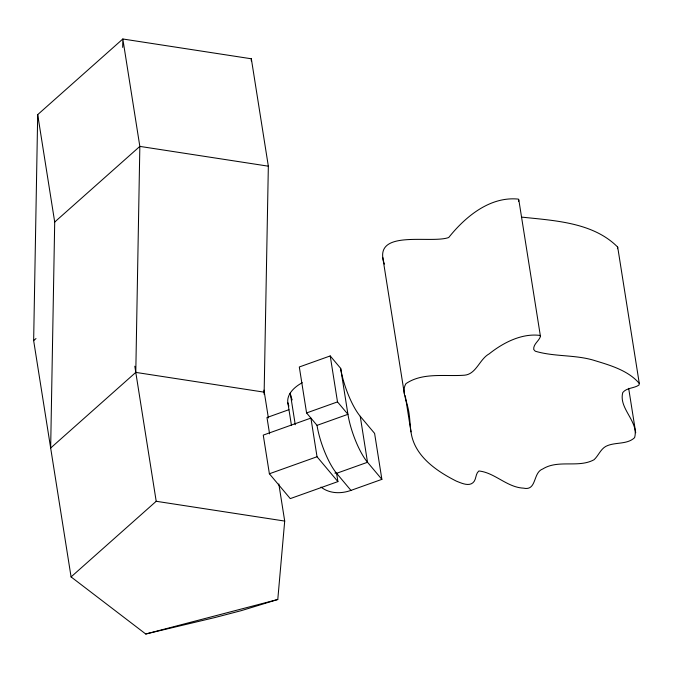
<?xml version="1.0" encoding="UTF-8"?>
<svg xmlns="http://www.w3.org/2000/svg" width="673" height="673" viewBox="0 0 673 673"><rect width="100%" height="100%" fill="white"/><g stroke="black" fill="none" stroke-linecap="round" stroke-linejoin="round"><path stroke-width="1.01" d="M278.824 483.946L284.704 521.07L277.781 599.492L241.338 610.63L214.67 617.595L145.747 634.008L71.077 576.912L33.65 340.631L37.696 114.629L122.831 38.992L251.332 58.778L268.342 166.181L264.11 394.277M37.696 114.629L54.706 222.031L50.66 448.033L135.786 372.396L139.841 146.394L122.831 38.992L122.679 47.396M251.29 60.881L251.332 58.778M617.419 248.716L617.696 247.1C593.191 222.384 554.762 220.651 521.987 217.143M617.696 247.1L639.283 383.417L639.005 385.023C634.092 388.481 626.874 387.539 622.803 392.485C618.31 408.503 639.148 421.609 634.605 437.652C627.48 444.458 616.476 442.136 607.803 445.492C601.014 447.789 598.92 455.217 594.074 459.718C578.401 468.315 558.346 459.213 542.724 468.997C532.68 472.597 537.037 491.139 523.527 488.152C506.946 487.378 494.722 472.555 478.873 470.982C475.727 473.455 476.282 478.066 474.238 481.271C470.057 487.37 461.712 483.222 456.403 481.153C436.382 471.058 414.181 455.899 410.993 431.856L405.272 395.707M518.547 201.471L518.647 201.017M54.706 222.031L139.841 146.394L268.342 166.181M33.65 340.631L35.997 338.553M71.077 576.912L156.203 501.284L284.704 521.07M321.021 487.075A37.099 29.149 -40 0 0 350.953 490.398L381.877 479.353L367.517 462.267L360.24 416.309A37.099 9.809 70.3 0 1 340.664 368.358L330.224 355.933L299.308 366.978L306.585 412.944L317.025 425.361A37.099 9.809 70.3 0 0 336.601 473.312L337.913 481.599L290.265 498.617L269.385 473.775L263.261 435.111L310.909 418.084L317.033 456.748L337.913 481.599M288.91 409.689L266.988 417.521L269.579 433.858M306.585 412.944L337.501 401.899L347.941 414.316A37.099 9.809 70.3 0 0 367.517 462.267L336.601 473.312A37.099 27.551 32.6 0 1 334.885 473.077M317.025 425.361L347.941 414.316L340.664 368.358M269.385 473.775L317.033 456.748M145.747 634.008L277.781 599.492M135.786 372.396L264.287 392.182M360.24 416.309L374.6 433.395L381.877 479.353M336.601 473.312L350.953 490.398M639.283 383.417C627.774 369.948 609.023 364.968 592.635 359.937C573.901 354.688 553.812 356.749 535.262 351.205L533.723 349.489C533.167 344.248 538.728 341.253 540.369 336.727L540.066 335.432C521.869 333.051 503.16 342.675 489.17 353.863C479.538 359.13 476.282 374.129 464.589 375.189C445.19 376.678 422.762 372.135 405.937 383.652C401.453 390.887 406.223 399.35 407.729 406.778C409.924 414.963 409.781 423.51 410.993 431.856M384.401 264.119C371.74 228.206 430.619 244.114 448.723 237.51C465.455 216.555 490.163 196.154 518.471 199.124L518.774 200.419M628.675 388.346L635.707 432.756M518.79 199.704L540.385 336.012M382.76 257.406L404.355 393.713M330.224 355.933L337.501 401.899M295.262 424.722L290.248 393.057A37.099 27.551 32.6 0 0 292.175 399.922M287.876 402.849L291.434 425.311M263.967 390.121L268.376 417.958M134.81 366.205L156.203 501.284M288.919 406.113A37.099 20.745 -9 0 1 302.286 382.701"/></g></svg>
